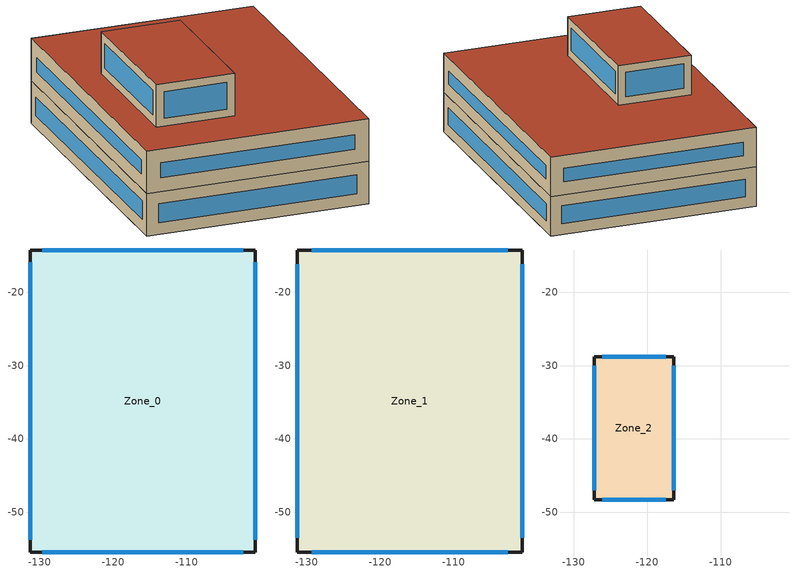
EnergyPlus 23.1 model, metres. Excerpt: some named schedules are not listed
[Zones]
Zone_0
 floor ground (Zone_0:f4UnderGroundSlabCF): -131.27,-55.39 -131.27,-14.26 -100.67,-14.26 -100.67,-55.39 z0
 wall outside (UVal_0.3_Mass): -131.27,-55.39 -100.67,-55.39 -100.67,-14.26 -131.27,-14.26 -131.27,-55.39 z0:5.9
 window (90.1-2019 Nonresidential CZ 0 Glazing (Operable)): -129.64,-55.39 -102.3,-55.39 / -102.3,-14.26 -129.64,-14.26 z1.63:4.27; -100.67,-53.73 -100.67,-15.93 / -131.27,-15.93 -131.27,-53.73 z1.67:4.23
Zone_1
 floor to Zone_0 (90.1-2019 Nonresidential CZ 7 Ground Wall (Mass)_FLIPPED): -131.27,-55.39 -131.27,-14.26 -100.67,-14.26 -100.67,-55.39 z5.9
 wall outside (UVal_0.3_Mass): -131.27,-55.39 -100.67,-55.39 -100.67,-14.26 -131.27,-14.26 -131.27,-55.39 z5.9:11.8
 window (90.1-2019 Nonresidential CZ 0 Glazing (Operable)): -129.33,-55.39 -102.6,-55.39 / -102.6,-14.26 -129.33,-14.26 z7.84:9.86; -100.67,-53.42 -100.67,-16.23 / -131.27,-16.23 -131.27,-53.42 z7.87:9.83
 roof outside (300mmInsulation 200mmConcrete): -131.27,-55.39 -100.67,-55.39 -100.67,-14.26 -131.27,-14.26 z11.8
Zone_2
 floor outside (90.1-2019 Nonresidential CZ 0 Exterior Floor (Mass)): -127.21,-48.25 -127.21,-28.77 -116.38,-28.77 -116.38,-48.25 z11.78
 wall outside (UVal_0.3_Mass): -127.21,-48.25 -116.38,-48.25 -116.38,-28.77 -127.21,-28.77 -127.21,-48.25 z11.78:17.68
 window (90.1-2019 Nonresidential CZ 0 Glazing (Operable)): -126.11,-48.25 -117.48,-48.25 / -117.48,-28.77 -126.11,-28.77 z12.88:16.58; -116.38,-46.99 -116.38,-30.03 / -127.21,-30.03 -127.21,-46.99 z13.03:16.42
 roof outside (300mmInsulation 200mmConcrete): -127.21,-48.25 -116.38,-48.25 -116.38,-28.77 -127.21,-28.77 z17.68
[Site:GroundTemperature:BuildingSurface]
18, 18, 18, 18, 18, 18, 18, 18, 18, 18, 18, 18
[Site:GroundReflectance]
0.2, 0.2, 0.2, 0.2, 0.2, 0.2, 0.2, 0.2, 0.2, 0.2, 0.2, 0.2
[Site:GroundReflectance:SnowModifier]
1, 1
[Site:WeatherStation]
Wind Sensor Height Above Ground {m}=10; Wind Speed Profile Exponent=0.22; Wind Speed Profile Boundary Layer Thickness {m}=370; Air Temperature Sensor Height Above Ground {m}=1.5
[SizingPeriod:WeatherFileConditionType] Use Weather File Daylight Saving Period=No; Use Weather File Rain and Snow Indicators=No
Name | Period Selection | Day Type
Extreme Summer Weather Period for Design | SummerExtreme | SummerDesignDay
Extreme Winter Weather Period for Design | WinterExtreme | WinterDesignDay
[Building]
Building: North Axis {deg}=0; Terrain=Suburbs; Loads Convergence Tolerance Value=0.04; Temperature Convergence Tolerance Value {deltaC}=0.25; Solar Distribution=FullExterior; Maximum Number of Warmup Days=25; Minimum Number of Warmup Days=6
[Construction]
UVal_0.3_Mass: Mineral Wool_0.1255_UVal_0.3_Mass, General Concrete_0.2_UVal_0.3_Mass
90.1-2019 Nonresidential CZ 7 Ground Wall (Mass)_FLIPPED: Concrete_0.203_90.1-2019 Nonresidential CZ 7 Ground Wall (Mass), XPS Board_0.5362145396825397_90.1-2019 Nonresidential CZ 7 Ground Wall (Mass)
300mmInsulation 200mmConcrete: XPS Board_0.3_300mmInsulation 200mmConcrete, General Concrete_0.2_300mmInsulation 200mmConcrete
90.1-2019 Nonresidential CZ 0 Exterior Floor (Mass): Stucco_0.025_90.1-2019 Nonresidential CZ 0 Exterior Floor (Mass), Mineral Wool_0.005244967487677573_90.1-2019 Nonresidential CZ 0 Exterior Floor (Mass), Concrete_0.102_90.1-2019 Nonresidential CZ 0 Exterior Floor (Mass), Carpet_0.02_90.1-2019 Nonresidential CZ 0 Exterior Floor (Mass)
90.1-2019 Nonresidential CZ 0 Glazing (Operable): 90.1-2019 Nonresidential CZ 0 Glazing (Operable)Window
[Material]
Mineral Wool_0.1255_UVal_0.3_Mass: Roughness=Rough; @UVal_0.3_Mass:Mineral Wool-Thickness@ [m]=0.1255; @UVal_0.3_Mass:Mineral Wool-Conductivity@ [W/m-K]=0.041; @UVal_0.3_Mass:Mineral Wool-Density@ [kg/m3]=155; @UVal_0.3_Mass:Mineral Wool-SpecificHeat@ [J/kg-K]=1130; @UVal_0.3_Mass:Mineral Wool-ThermalEmittance@=0.9; @UVal_0.3_Mass:Mineral Wool-SolarAbsorptance@=0.7; @UVal_0.3_Mass:Mineral Wool-VisibleAbsorptance@=0.7
General Concrete_0.2_UVal_0.3_Mass: Roughness=Rough; @UVal_0.3_Mass:General Concrete-Thickness@ [m]=0.2; @UVal_0.3_Mass:General Concrete-Conductivity@ [W/m-K]=2; @UVal_0.3_Mass:General Concrete-Density@ [kg/m3]=2400; @UVal_0.3_Mass:General Concrete-SpecificHeat@ [J/kg-K]=950; @UVal_0.3_Mass:General Concrete-ThermalEmittance@=0.9; @UVal_0.3_Mass:General Concrete-SolarAbsorptance@=0.7; @UVal_0.3_Mass:General Concrete-VisibleAbsorptance@=0.7
XPS Board_0.5362145396825397_90.1-2019 Nonresidential CZ 7 Ground Wall (Mass): Roughness=Rough; @90.1-2019 Nonresidential CZ 7 Ground Wall (Mass):XPS Board-Thickness@ [m]=0.536215; @90.1-2019 Nonresidential CZ 7 Ground Wall (Mass):XPS Board-Conductivity@ [W/m-K]=0.034; @90.1-2019 Nonresidential CZ 7 Ground Wall (Mass):XPS Board-Density@ [kg/m3]=35; @90.1-2019 Nonresidential CZ 7 Ground Wall (Mass):XPS Board-SpecificHeat@ [J/kg-K]=1400; @90.1-2019 Nonresidential CZ 7 Ground Wall (Mass):XPS Board-ThermalEmittance@=0.9; @90.1-2019 Nonresidential CZ 7 Ground Wall (Mass):XPS Board-SolarAbsorptance@=0.7; @90.1-2019 Nonresidential CZ 7 Ground Wall (Mass):XPS Board-VisibleAbsorptance@=0.7
Concrete_0.203_90.1-2019 Nonresidential CZ 7 Ground Wall (Mass): Roughness=Rough; @90.1-2019 Nonresidential CZ 7 Ground Wall (Mass):Concrete-Thickness@ [m]=0.203; @90.1-2019 Nonresidential CZ 7 Ground Wall (Mass):Concrete-Conductivity@ [W/m-K]=2; @90.1-2019 Nonresidential CZ 7 Ground Wall (Mass):Concrete-Density@ [kg/m3]=2400; @90.1-2019 Nonresidential CZ 7 Ground Wall (Mass):Concrete-SpecificHeat@ [J/kg-K]=950; @90.1-2019 Nonresidential CZ 7 Ground Wall (Mass):Concrete-ThermalEmittance@=0.9; @90.1-2019 Nonresidential CZ 7 Ground Wall (Mass):Concrete-SolarAbsorptance@=0.7; @90.1-2019 Nonresidential CZ 7 Ground Wall (Mass):Concrete-VisibleAbsorptance@=0.7
XPS Board_0.3_300mmInsulation 200mmConcrete: Roughness=Rough; @300mmInsulation 200mmConcrete:XPS Board-Thickness@ [m]=0.3; @300mmInsulation 200mmConcrete:XPS Board-Conductivity@ [W/m-K]=0.034; @300mmInsulation 200mmConcrete:XPS Board-Density@ [kg/m3]=35; @300mmInsulation 200mmConcrete:XPS Board-SpecificHeat@ [J/kg-K]=1400; @300mmInsulation 200mmConcrete:XPS Board-ThermalEmittance@=0.9; @300mmInsulation 200mmConcrete:XPS Board-SolarAbsorptance@=0.7; @300mmInsulation 200mmConcrete:XPS Board-VisibleAbsorptance@=0.7
General Concrete_0.2_300mmInsulation 200mmConcrete: Roughness=Rough; @300mmInsulation 200mmConcrete:General Concrete-Thickness@ [m]=0.2; @300mmInsulation 200mmConcrete:General Concrete-Conductivity@ [W/m-K]=2; @300mmInsulation 200mmConcrete:General Concrete-Density@ [kg/m3]=2400; @300mmInsulation 200mmConcrete:General Concrete-SpecificHeat@ [J/kg-K]=950; @300mmInsulation 200mmConcrete:General Concrete-ThermalEmittance@=0.9; @300mmInsulation 200mmConcrete:General Concrete-SolarAbsorptance@=0.7; @300mmInsulation 200mmConcrete:General Concrete-VisibleAbsorptance@=0.7
Stucco_0.025_90.1-2019 Nonresidential CZ 0 Exterior Floor (Mass): Roughness=Smooth; @90.1-2019 Nonresidential CZ 0 Exterior Floor (Mass):Stucco-Thickness@ [m]=0.025; @90.1-2019 Nonresidential CZ 0 Exterior Floor (Mass):Stucco-Conductivity@ [W/m-K]=0.72; @90.1-2019 Nonresidential CZ 0 Exterior Floor (Mass):Stucco-Density@ [kg/m3]=1856; @90.1-2019 Nonresidential CZ 0 Exterior Floor (Mass):Stucco-SpecificHeat@ [J/kg-K]=840; @90.1-2019 Nonresidential CZ 0 Exterior Floor (Mass):Stucco-ThermalEmittance@=0.9; @90.1-2019 Nonresidential CZ 0 Exterior Floor (Mass):Stucco-SolarAbsorptance@=0.7; @90.1-2019 Nonresidential CZ 0 Exterior Floor (Mass):Stucco-VisibleAbsorptance@=0.7
Mineral Wool_0.005244967487677573_90.1-2019 Nonresidential CZ 0 Exterior Floor (Mass): Roughness=Rough; @90.1-2019 Nonresidential CZ 0 Exterior Floor (Mass):Mineral Wool-Thickness@ [m]=0.00524497; @90.1-2019 Nonresidential CZ 0 Exterior Floor (Mass):Mineral Wool-Conductivity@ [W/m-K]=0.041; @90.1-2019 Nonresidential CZ 0 Exterior Floor (Mass):Mineral Wool-Density@ [kg/m3]=155; @90.1-2019 Nonresidential CZ 0 Exterior Floor (Mass):Mineral Wool-SpecificHeat@ [J/kg-K]=1130; @90.1-2019 Nonresidential CZ 0 Exterior Floor (Mass):Mineral Wool-ThermalEmittance@=0.9; @90.1-2019 Nonresidential CZ 0 Exterior Floor (Mass):Mineral Wool-SolarAbsorptance@=0.7; @90.1-2019 Nonresidential CZ 0 Exterior Floor (Mass):Mineral Wool-VisibleAbsorptance@=0.7
Concrete_0.102_90.1-2019 Nonresidential CZ 0 Exterior Floor (Mass): Roughness=Rough; @90.1-2019 Nonresidential CZ 0 Exterior Floor (Mass):Concrete-Thickness@ [m]=0.102; @90.1-2019 Nonresidential CZ 0 Exterior Floor (Mass):Concrete-Conductivity@ [W/m-K]=2; @90.1-2019 Nonresidential CZ 0 Exterior Floor (Mass):Concrete-Density@ [kg/m3]=2400; @90.1-2019 Nonresidential CZ 0 Exterior Floor (Mass):Concrete-SpecificHeat@ [J/kg-K]=950; @90.1-2019 Nonresidential CZ 0 Exterior Floor (Mass):Concrete-ThermalEmittance@=0.9; @90.1-2019 Nonresidential CZ 0 Exterior Floor (Mass):Concrete-SolarAbsorptance@=0.7; @90.1-2019 Nonresidential CZ 0 Exterior Floor (Mass):Concrete-VisibleAbsorptance@=0.7
Carpet_0.02_90.1-2019 Nonresidential CZ 0 Exterior Floor (Mass): Roughness=MediumRough; @90.1-2019 Nonresidential CZ 0 Exterior Floor (Mass):Carpet-Thickness@ [m]=0.02; @90.1-2019 Nonresidential CZ 0 Exterior Floor (Mass):Carpet-Conductivity@ [W/m-K]=0.06; @90.1-2019 Nonresidential CZ 0 Exterior Floor (Mass):Carpet-Density@ [kg/m3]=288; @90.1-2019 Nonresidential CZ 0 Exterior Floor (Mass):Carpet-SpecificHeat@ [J/kg-K]=1380; @90.1-2019 Nonresidential CZ 0 Exterior Floor (Mass):Carpet-ThermalEmittance@=0.9; @90.1-2019 Nonresidential CZ 0 Exterior Floor (Mass):Carpet-SolarAbsorptance@=0.7; @90.1-2019 Nonresidential CZ 0 Exterior Floor (Mass):Carpet-VisibleAbsorptance@=0.7
[WindowMaterial:SimpleGlazingSystem]
90.1-2019 Nonresidential CZ 0 Glazing (Operable)Window: @90.1-2019 Nonresidential CZ 0 Glazing (Operable)-UValue@=3.52052; @90.1-2019 Nonresidential CZ 0 Glazing (Operable)-SolarHeatGainCoefficient@=0.2; @90.1-2019 Nonresidential CZ 0 Glazing (Operable)-VisibleTransmittance@=0.22
[Construction:FfactorGroundFloor]
Zone_0:f4UnderGroundSlabCF: 0.73, 1258.65, 143.464
[Zone] Rotation [deg]=0; Type=1; Multiplier=1; Zone Inside Convection Algorithm=TARP; Zone Outside Convection Algorithm=DOE-2
Name | Volume [m3] | Area [m2]
Zone_2 | 1244.45 | 210.924
Zone_1; Zone_0 | 7426.01 | 1258.65
[People] OccupancySchedule=occOffice; Number of People Calculation Method=People/Area; PeopleDensity [person/m2]=1.19; Fraction Radiant=0.3; Sensible Heat Fraction=AUTOCALCULATE; Carbon Dioxide Generation Rate [m3/s-W]=3.82e-08; Enable ASHRAE 55 Comfort Warnings=No; Mean Radiant Temperature Calculation Type=ZoneAveraged; Clothing Insulation Calculation Method=DynamicClothingModelASHRAE55; Air Velocity Schedule=AirSpeed 0; Thermal Comfort Model 1 Type=AdaptiveASH55
Name | Zone or ZoneList | Activity Level Schedule | Work Efficiency Schedule
People Zone_2 | Zone_2 | Zone_2PeopleActivity | Zone_2WorkEfficiency
People Zone_1 | Zone_1 | Zone_1PeopleActivity | Zone_1WorkEfficiency
People Zone_0 | Zone_0 | Zone_0PeopleActivity | Zone_0WorkEfficiency
[ElectricEquipment] EquipmentAvailibilitySchedule=equipOffice; Design Level Calculation Method=Watts/Area; EquipmentPowerDensity [W/m2]=30; Fraction Latent=0; Fraction Radiant=.2; Fraction Lost=0
Name | Zone or ZoneList
Zone_2 Equipment | Zone_2
Zone_1 Equipment | Zone_1
Zone_0 Equipment | Zone_0
[Lights] LightsAvailibilitySchedule=lightsOffice; Design Level Calculation Method=Watts/Area; LightingPowerDensity [W/m2]=15; Return Air Fraction=0; Fraction Radiant=.42; Fraction Visible=.18; Fraction Replaceable=1
Name | Zone or ZoneList
Zone_2 General lighting | Zone_2
Zone_1 General lighting | Zone_1
Zone_0 General lighting | Zone_0
[Daylighting:Controls] Daylighting Method=SplitFlux; Lighting control type { 1 = continuous,2 = stepped,3 = continuous / off}=Continuous; Minimum Input Power Fraction for Continuous Dimming Control=0.1; Minimum Light Output Fraction for Continuous Dimming Control=0.1; Number of Stepped Control Steps=3; Probability Lighting will be Reset When Needed in Manual Stepped Control=1; Maximum Allowable Discomfort Glare Index=22; Fraction of Zone Controlled by Reference Point 1=1
Name | Zone | @Zone_2-LightsAvailibilitySchedule@ | Daylighting Reference Point 1 | @Zone_2-IlluminanceSetpoint@ [lux at Reference Point 1] | @Zone_1-LightsAvailibilitySchedule@ | @Zone_1-IlluminanceSetpoint@ [lux at Reference Point 1] | @Zone_0-LightsAvailibilitySchedule@ | @Zone_0-IlluminanceSetpoint@ [lux at Reference Point 1]
Zone_2_DaylCtrl | Zone_2 | lightsOffice | Zone_2_DaylCtrlRefPt1 | 500
Zone_1_DaylCtrl | Zone_1 |  | Zone_1_DaylCtrlRefPt1 |  | lightsOffice | 500
Zone_0_DaylCtrl | Zone_0 |  | Zone_0_DaylCtrlRefPt1 |  |  |  | lightsOffice | 500
[ZoneVentilation:WindandStackOpenArea] Opening Effectiveness=0; Effective Angle {deg}=0; Discharge Coefficient for Opening=0.6; Minimum Indoor Temperature {C}=22; Maximum Indoor Temperature {C}=100; Delta Temperature {deltaC}=1; Minimum Outdoor Temperature {C}=0; Maximum Outdoor Temperature {C}=30; Maximum Wind Speed {m/s}=40
Name | Zone | Opening Area {m2} | Opening Area Fraction Schedule | Height Difference {m}
Zone_2NatVent_Buoy | Zone_2 | 143.044 | NatVentAvail_Zone_2 | 0.874845
Zone_1NatVent_Buoy | Zone_1 | 203.105 | NatVentAvail_Zone_1 | 0.496645
Zone_0NatVent_Buoy | Zone_0 | 270.807 | NatVentAvail_Zone_0 | 0.649678
[ZoneInfiltration:DesignFlowRate] Schedule=On; Design Flow Rate Calculation Method=Flow/ExteriorArea; Flow per Exterior Surface Area [m3/s-m2]=0.00056896
Zone_2Infiltration: Zone or ZoneList=Zone_2; @Zone_2-InfiltrationConstantCoefficient@=1; @Zone_2-InfiltrationTemperatureCoefficient@=0; @Zone_2-InfiltrationWindVelocityCoefficient@=0; @Zone_2-InfiltrationWindVelocitySquaredCoefficient@=0
Zone_1Infiltration: Zone or ZoneList=Zone_1; @Zone_1-InfiltrationConstantCoefficient@=1; @Zone_1-InfiltrationTemperatureCoefficient@=0; @Zone_1-InfiltrationWindVelocityCoefficient@=0; @Zone_1-InfiltrationWindVelocitySquaredCoefficient@=0
Zone_0Infiltration: Zone or ZoneList=Zone_0; @Zone_0-InfiltrationConstantCoefficient@=1; @Zone_0-InfiltrationTemperatureCoefficient@=0; @Zone_0-InfiltrationWindVelocityCoefficient@=0; @Zone_0-InfiltrationWindVelocitySquaredCoefficient@=0
[Zone equipment]
Zone_2: Zone_2 Ideal Loads Air
Zone_1: Zone_1 Ideal Loads Air
Zone_0: Zone_0 Ideal Loads Air
[Sizing:Zone] Zone Cooling Design Supply Air Temperature Input Method=SupplyAirTemperature; Zone Cooling Design Supply Air Temperature {C}=12; Zone Heating Design Supply Air Temperature Input Method=SupplyAirTemperature; Zone Heating Design Supply Air Temperature {C}=35; Zone Cooling Design Supply Air Humidity Ratio {kgWater/kgDryAir}=0.009; Zone Heating Design Supply Air Humidity Ratio {kgWater/kgDryAir}=0.004; Zone Heating Sizing Factor=1.15; Zone Cooling Sizing Factor=1.15; Cooling Design Air Flow Method=DesignDay; Heating Design Air Flow Method=DesignDay
Name | Design Specification Outdoor Air Object
Zone_2 | Zone_2MinFreshAir
Zone_1 | Zone_1MinFreshAir
Zone_0 | Zone_0MinFreshAir
[ZoneControl:Thermostat]
Name | Zone or ZoneList | Control Type Schedule | Control 1
Zone_2 Thermostat | Zone_2 | Zone_2_ZoneControlTypeSched | Dual Setpoint - Zone Zone_2
Zone_1 Thermostat | Zone_1 | Zone_1_ZoneControlTypeSched | Dual Setpoint - Zone Zone_1
Zone_0 Thermostat | Zone_0 | Zone_0_ZoneControlTypeSched | Dual Setpoint - Zone Zone_0
[ThermostatSetpoint:DualSetpoint] Heating Setpoint Temperature Schedule=S21 B18 8to18; Cooling Setpoint Temperature Schedule=S25 B30 8to18
Dual Setpoint - Zone Zone_2; Dual Setpoint - Zone Zone_1; Dual Setpoint - Zone Zone_0
[DesignSpecification:OutdoorAir] Outdoor Air Method=Sum; MechVentSchedule=AllOn
Zone_2MinFreshAir: @Zone_2-MinFreshAirPerson@ [m3/s-person]=0.01; @Zone_2-MinFreshAirArea@ [m3/s-m2]=0.001
Zone_1MinFreshAir: @Zone_1-MinFreshAirPerson@ [m3/s-person]=0.01; @Zone_1-MinFreshAirArea@ [m3/s-m2]=0.001
Zone_0MinFreshAir: @Zone_0-MinFreshAirPerson@ [m3/s-person]=0.01; @Zone_0-MinFreshAirArea@ [m3/s-m2]=0.001
[Schedule:Constant]
On: 1
AirSpeed 0: 0
Zone_2PeopleActivity; Zone_1PeopleActivity; Zone_0PeopleActivity: Any Number, 125.28
Zone_2WorkEfficiency; Zone_1WorkEfficiency; Zone_0WorkEfficiency: Any Number, 0
Zone_2_ZoneControlTypeSched; Zone_1_ZoneControlTypeSched; Zone_0_ZoneControlTypeSched: 4
[Schedule:Year]
occOffice: Fraction, occOffice_0, 1, 1, 12, 31
lightsOffice: Fraction, lightsOffice_0, 1, 1, 12, 31
equipOffice: Fraction, equipOffice_0, 1, 1, 12, 31
NatVentAvail_Zone_2: Fraction, NatVentAvail_Zone_2_0, 1, 1, 1, 7, NatVentAvail_Zone_2_1, 1, 8, 1, 14, NatVentAvail_Zone_2_2, 1, 15, 1, 21, NatVentAvail_Zone_2_3, 1, 22, 1, 28, NatVentAvail_Zone_2_4, 1, 29, 2, 4, NatVentAvail_Zone_2_5, 2, 5, 2, 11, NatVentAvail_Zone_2_6, 2, 12, 2, 18, NatVentAvail_Zone_2_7, 2, 19, 2, 25, NatVentAvail_Zone_2_8, 2, 26, 3, 4, NatVentAvail_Zone_2_9, 3, 5, 3, 11, NatVentAvail_Zone_2_10, 3, 12, 3, 18, NatVentAvail_Zone_2_11, 3, 19, 3, 25, NatVentAvail_Zone_2_12, 3, 26, 4, 1, NatVentAvail_Zone_2_13, 4, 2, 4, 8, NatVentAvail_Zone_2_14, 4, 9, 4, 15, NatVentAvail_Zone_2_15, 4, 16, 4, 22, NatVentAvail_Zone_2_16, 4, 23, 4, 29, NatVentAvail_Zone_2_17, 4, 30, 5, 6, NatVentAvail_Zone_2_18, 5, 7, 5, 13, NatVentAvail_Zone_2_19, 5, 14, 5, 20, NatVentAvail_Zone_2_20, 5, 21, 5, 27, NatVentAvail_Zone_2_21, 5, 28, 6, 3, NatVentAvail_Zone_2_22, 6, 4, 6, 10, NatVentAvail_Zone_2_23, 6, 11, 6, 17, NatVentAvail_Zone_2_24, 6, 18, 6, 24, NatVentAvail_Zone_2_25, 6, 25, 7, 1, NatVentAvail_Zone_2_26, 7, 2, 7, 8, NatVentAvail_Zone_2_27, 7, 9, 7, 15, NatVentAvail_Zone_2_28, 7, 16, 7, 22, NatVentAvail_Zone_2_29, 7, 23, 7, 29, NatVentAvail_Zone_2_30, 7, 30, 8, 5, NatVentAvail_Zone_2_31, 8, 6, 8, 12, NatVentAvail_Zone_2_32, 8, 13, 8, 19, NatVentAvail_Zone_2_33, 8, 20, 8, 26, NatVentAvail_Zone_2_34, 8, 27, 9, 2, NatVentAvail_Zone_2_35, 9, 3, 9, 9, NatVentAvail_Zone_2_36, 9, 10, 9, 16, NatVentAvail_Zone_2_37, 9, 17, 9, 23, NatVentAvail_Zone_2_38, 9, 24, 9, 30, NatVentAvail_Zone_2_39, 10, 1, 10, 7, NatVentAvail_Zone_2_40, 10, 8, 10, 14, NatVentAvail_Zone_2_41, 10, 15, 10, 21, NatVentAvail_Zone_2_42, 10, 22, 10, 28, NatVentAvail_Zone_2_43, 10, 29, 11, 4, NatVentAvail_Zone_2_44, 11, 5, 11, 11, NatVentAvail_Zone_2_45, 11, 12, 11, 18, NatVentAvail_Zone_2_46, 11, 19, 11, 25, NatVentAvail_Zone_2_47, 11, 26, 12, 2, NatVentAvail_Zone_2_48, 12, 3, 12, 9, NatVentAvail_Zone_2_49, 12, 10, 12, 16, NatVentAvail_Zone_2_50, 12, 17, 12, 23, NatVentAvail_Zone_2_51, 12, 24, 12, 30, NatVentAvail_Zone_2_52, 12, 31, 12, 31
NatVentAvail_Zone_1: Fraction, NatVentAvail_Zone_1_0, 1, 1, 1, 7, NatVentAvail_Zone_1_1, 1, 8, 1, 14, NatVentAvail_Zone_1_2, 1, 15, 1, 21, NatVentAvail_Zone_1_3, 1, 22, 1, 28, NatVentAvail_Zone_1_4, 1, 29, 2, 4, NatVentAvail_Zone_1_5, 2, 5, 2, 11, NatVentAvail_Zone_1_6, 2, 12, 2, 18, NatVentAvail_Zone_1_7, 2, 19, 2, 25, NatVentAvail_Zone_1_8, 2, 26, 3, 4, NatVentAvail_Zone_1_9, 3, 5, 3, 11, NatVentAvail_Zone_1_10, 3, 12, 3, 18, NatVentAvail_Zone_1_11, 3, 19, 3, 25, NatVentAvail_Zone_1_12, 3, 26, 4, 1, NatVentAvail_Zone_1_13, 4, 2, 4, 8, NatVentAvail_Zone_1_14, 4, 9, 4, 15, NatVentAvail_Zone_1_15, 4, 16, 4, 22, NatVentAvail_Zone_1_16, 4, 23, 4, 29, NatVentAvail_Zone_1_17, 4, 30, 5, 6, NatVentAvail_Zone_1_18, 5, 7, 5, 13, NatVentAvail_Zone_1_19, 5, 14, 5, 20, NatVentAvail_Zone_1_20, 5, 21, 5, 27, NatVentAvail_Zone_1_21, 5, 28, 6, 3, NatVentAvail_Zone_1_22, 6, 4, 6, 10, NatVentAvail_Zone_1_23, 6, 11, 6, 17, NatVentAvail_Zone_1_24, 6, 18, 6, 24, NatVentAvail_Zone_1_25, 6, 25, 7, 1, NatVentAvail_Zone_1_26, 7, 2, 7, 8, NatVentAvail_Zone_1_27, 7, 9, 7, 15, NatVentAvail_Zone_1_28, 7, 16, 7, 22, NatVentAvail_Zone_1_29, 7, 23, 7, 29, NatVentAvail_Zone_1_30, 7, 30, 8, 5, NatVentAvail_Zone_1_31, 8, 6, 8, 12, NatVentAvail_Zone_1_32, 8, 13, 8, 19, NatVentAvail_Zone_1_33, 8, 20, 8, 26, NatVentAvail_Zone_1_34, 8, 27, 9, 2, NatVentAvail_Zone_1_35, 9, 3, 9, 9, NatVentAvail_Zone_1_36, 9, 10, 9, 16, NatVentAvail_Zone_1_37, 9, 17, 9, 23, NatVentAvail_Zone_1_38, 9, 24, 9, 30, NatVentAvail_Zone_1_39, 10, 1, 10, 7, NatVentAvail_Zone_1_40, 10, 8, 10, 14, NatVentAvail_Zone_1_41, 10, 15, 10, 21, NatVentAvail_Zone_1_42, 10, 22, 10, 28, NatVentAvail_Zone_1_43, 10, 29, 11, 4, NatVentAvail_Zone_1_44, 11, 5, 11, 11, NatVentAvail_Zone_1_45, 11, 12, 11, 18, NatVentAvail_Zone_1_46, 11, 19, 11, 25, NatVentAvail_Zone_1_47, 11, 26, 12, 2, NatVentAvail_Zone_1_48, 12, 3, 12, 9, NatVentAvail_Zone_1_49, 12, 10, 12, 16, NatVentAvail_Zone_1_50, 12, 17, 12, 23, NatVentAvail_Zone_1_51, 12, 24, 12, 30, NatVentAvail_Zone_1_52, 12, 31, 12, 31
NatVentAvail_Zone_0: Fraction, NatVentAvail_Zone_0_0, 1, 1, 1, 7, NatVentAvail_Zone_0_1, 1, 8, 1, 14, NatVentAvail_Zone_0_2, 1, 15, 1, 21, NatVentAvail_Zone_0_3, 1, 22, 1, 28, NatVentAvail_Zone_0_4, 1, 29, 2, 4, NatVentAvail_Zone_0_5, 2, 5, 2, 11, NatVentAvail_Zone_0_6, 2, 12, 2, 18, NatVentAvail_Zone_0_7, 2, 19, 2, 25, NatVentAvail_Zone_0_8, 2, 26, 3, 4, NatVentAvail_Zone_0_9, 3, 5, 3, 11, NatVentAvail_Zone_0_10, 3, 12, 3, 18, NatVentAvail_Zone_0_11, 3, 19, 3, 25, NatVentAvail_Zone_0_12, 3, 26, 4, 1, NatVentAvail_Zone_0_13, 4, 2, 4, 8, NatVentAvail_Zone_0_14, 4, 9, 4, 15, NatVentAvail_Zone_0_15, 4, 16, 4, 22, NatVentAvail_Zone_0_16, 4, 23, 4, 29, NatVentAvail_Zone_0_17, 4, 30, 5, 6, NatVentAvail_Zone_0_18, 5, 7, 5, 13, NatVentAvail_Zone_0_19, 5, 14, 5, 20, NatVentAvail_Zone_0_20, 5, 21, 5, 27, NatVentAvail_Zone_0_21, 5, 28, 6, 3, NatVentAvail_Zone_0_22, 6, 4, 6, 10, NatVentAvail_Zone_0_23, 6, 11, 6, 17, NatVentAvail_Zone_0_24, 6, 18, 6, 24, NatVentAvail_Zone_0_25, 6, 25, 7, 1, NatVentAvail_Zone_0_26, 7, 2, 7, 8, NatVentAvail_Zone_0_27, 7, 9, 7, 15, NatVentAvail_Zone_0_28, 7, 16, 7, 22, NatVentAvail_Zone_0_29, 7, 23, 7, 29, NatVentAvail_Zone_0_30, 7, 30, 8, 5, NatVentAvail_Zone_0_31, 8, 6, 8, 12, NatVentAvail_Zone_0_32, 8, 13, 8, 19, NatVentAvail_Zone_0_33, 8, 20, 8, 26, NatVentAvail_Zone_0_34, 8, 27, 9, 2, NatVentAvail_Zone_0_35, 9, 3, 9, 9, NatVentAvail_Zone_0_36, 9, 10, 9, 16, NatVentAvail_Zone_0_37, 9, 17, 9, 23, NatVentAvail_Zone_0_38, 9, 24, 9, 30, NatVentAvail_Zone_0_39, 10, 1, 10, 7, NatVentAvail_Zone_0_40, 10, 8, 10, 14, NatVentAvail_Zone_0_41, 10, 15, 10, 21, NatVentAvail_Zone_0_42, 10, 22, 10, 28, NatVentAvail_Zone_0_43, 10, 29, 11, 4, NatVentAvail_Zone_0_44, 11, 5, 11, 11, NatVentAvail_Zone_0_45, 11, 12, 11, 18, NatVentAvail_Zone_0_46, 11, 19, 11, 25, NatVentAvail_Zone_0_47, 11, 26, 12, 2, NatVentAvail_Zone_0_48, 12, 3, 12, 9, NatVentAvail_Zone_0_49, 12, 10, 12, 16, NatVentAvail_Zone_0_50, 12, 17, 12, 23, NatVentAvail_Zone_0_51, 12, 24, 12, 30, NatVentAvail_Zone_0_52, 12, 31, 12, 31
[Schedule:Week:Daily]
occOffice_0: e39b525b-9491-41a8-8bfd-ddab6e12a079, 31f477a7-04af-46c6-93de-99e94d257cfc, 31f477a7-04af-46c6-93de-99e94d257cfc, 31f477a7-04af-46c6-93de-99e94d257cfc, 31f477a7-04af-46c6-93de-99e94d257cfc, 31f477a7-04af-46c6-93de-99e94d257cfc, e39b525b-9491-41a8-8bfd-ddab6e12a079, e39b525b-9491-41a8-8bfd-ddab6e12a079, e39b525b-9491-41a8-8bfd-ddab6e12a079, e39b525b-9491-41a8-8bfd-ddab6e12a079, e39b525b-9491-41a8-8bfd-ddab6e12a079, e39b525b-9491-41a8-8bfd-ddab6e12a079
lightsOffice_0: e39b525b-9491-41a8-8bfd-ddab6e12a079, 372cf54f-3065-47b5-bed9-d4d7a4bb1d9d, 372cf54f-3065-47b5-bed9-d4d7a4bb1d9d, 372cf54f-3065-47b5-bed9-d4d7a4bb1d9d, 372cf54f-3065-47b5-bed9-d4d7a4bb1d9d, 372cf54f-3065-47b5-bed9-d4d7a4bb1d9d, e39b525b-9491-41a8-8bfd-ddab6e12a079, e39b525b-9491-41a8-8bfd-ddab6e12a079, e39b525b-9491-41a8-8bfd-ddab6e12a079, e39b525b-9491-41a8-8bfd-ddab6e12a079, e39b525b-9491-41a8-8bfd-ddab6e12a079, e39b525b-9491-41a8-8bfd-ddab6e12a079
equipOffice_0: 7953b3e9-9e3f-4409-a56c-fc2ef7026983, 8cb59fe3-51f2-4b9a-9681-684d4a093551, 8cb59fe3-51f2-4b9a-9681-684d4a093551, 8cb59fe3-51f2-4b9a-9681-684d4a093551, 8cb59fe3-51f2-4b9a-9681-684d4a093551, 8cb59fe3-51f2-4b9a-9681-684d4a093551, 7953b3e9-9e3f-4409-a56c-fc2ef7026983, 7953b3e9-9e3f-4409-a56c-fc2ef7026983, 7953b3e9-9e3f-4409-a56c-fc2ef7026983, 7953b3e9-9e3f-4409-a56c-fc2ef7026983, 7953b3e9-9e3f-4409-a56c-fc2ef7026983, 7953b3e9-9e3f-4409-a56c-fc2ef7026983
NatVentAvail_Zone_2_0: 46b99498-9fa3-43e0-8e21-367304c09a70, f9842eb4-651b-44ed-9ee6-808ccb286d11, 400d9a29-bf51-40e0-b13d-0d5bca17e74e, d6c2ef8c-0c26-492e-b3c5-61f1c9705af2, e7555516-5793-4a10-aa65-3e5d1b128d53, 55da9af2-60a8-4227-8d49-b25180c6e43f, 2b9bed3b-9387-4557-b22c-6be718d56923, 46b99498-9fa3-43e0-8e21-367304c09a70, 46b99498-9fa3-43e0-8e21-367304c09a70, 46b99498-9fa3-43e0-8e21-367304c09a70, 46b99498-9fa3-43e0-8e21-367304c09a70, 46b99498-9fa3-43e0-8e21-367304c09a70
NatVentAvail_Zone_2_1: f3a928cd-ade2-40aa-84a5-95182f8aa719, aed2cf6a-7b4b-4c01-8c7f-bbf9e495ded6, 610f2d69-cf1d-414b-b126-940b00e8c0c0, 8c1e3018-8c59-416a-b618-a57c9fc6ad9a, 4a3f420b-53b2-4f5c-97da-998917177537, 2966c72f-7e51-4ba9-b667-6e1cec667549, 26097b43-5cb2-44e3-8db1-e8071b795b3d, f3a928cd-ade2-40aa-84a5-95182f8aa719, f3a928cd-ade2-40aa-84a5-95182f8aa719, f3a928cd-ade2-40aa-84a5-95182f8aa719, f3a928cd-ade2-40aa-84a5-95182f8aa719, f3a928cd-ade2-40aa-84a5-95182f8aa719
NatVentAvail_Zone_2_2: 6c4e470b-8ead-43b6-91fc-70aa5f3ac50c, 2cb1de52-71c8-4ae1-964d-d0bd6f74a1ad, 4a3f420b-53b2-4f5c-97da-998917177537, 9465c1c1-c146-472b-9f76-5383fceb1b37, f9842eb4-651b-44ed-9ee6-808ccb286d11, 60658a2d-529a-4a6e-be70-f41796c93959, a983cba9-76a6-4db2-8968-d14d18fbc773, 6c4e470b-8ead-43b6-91fc-70aa5f3ac50c, 6c4e470b-8ead-43b6-91fc-70aa5f3ac50c, 6c4e470b-8ead-43b6-91fc-70aa5f3ac50c, 6c4e470b-8ead-43b6-91fc-70aa5f3ac50c, 6c4e470b-8ead-43b6-91fc-70aa5f3ac50c
NatVentAvail_Zone_2_3: 61ca008c-cfad-406e-ac59-ae2ab3595c3a, 34a8603a-de14-496f-a01f-ac91cee523fe, 52c8b8d8-4763-4285-b2eb-84d40ed12497, 1794216c-531e-4baa-a255-79905998a83a, e7bb35f9-2dbc-4c50-9df9-8ca733c34734, 46b99498-9fa3-43e0-8e21-367304c09a70, b5917320-0f91-492b-b77f-c9317faa3e4f, 61ca008c-cfad-406e-ac59-ae2ab3595c3a, 61ca008c-cfad-406e-ac59-ae2ab3595c3a, 61ca008c-cfad-406e-ac59-ae2ab3595c3a, 61ca008c-cfad-406e-ac59-ae2ab3595c3a, 61ca008c-cfad-406e-ac59-ae2ab3595c3a
NatVentAvail_Zone_2_4: fd11865d-3bd8-435d-a2e8-1765500a9e45, 28a4f9f0-1a46-4b8b-93f2-b480c92e8ce4, a93661cd-2fb9-4109-b34b-4e3476c9e957, c38ea56b-9614-46f8-a831-a395b3b641b4, 1cfca8b5-4b6f-4b11-bb94-d61b9621b4e6, 3cd3f595-af17-4fff-b7c0-aa6d20c795ac, 28a4f9f0-1a46-4b8b-93f2-b480c92e8ce4, fd11865d-3bd8-435d-a2e8-1765500a9e45, fd11865d-3bd8-435d-a2e8-1765500a9e45, fd11865d-3bd8-435d-a2e8-1765500a9e45, fd11865d-3bd8-435d-a2e8-1765500a9e45, fd11865d-3bd8-435d-a2e8-1765500a9e45
NatVentAvail_Zone_2_5: 26272cb6-b92e-49cf-b601-bd978bf4ef41, 930b3a72-db9b-4187-9d96-273e8379e25d, 8c9c46fe-a944-44b5-8cf4-f0d4a688f55f, 78a19083-6528-4134-8cb5-9fe225b5cb5e, f9b64ed8-0625-40fc-9848-2d9d1a7965c4, da2365de-ac25-4610-ad2d-363e21e5944e, 22306fd6-067b-4ce5-81cc-308da46f5983, 26272cb6-b92e-49cf-b601-bd978bf4ef41, 26272cb6-b92e-49cf-b601-bd978bf4ef41, 26272cb6-b92e-49cf-b601-bd978bf4ef41, 26272cb6-b92e-49cf-b601-bd978bf4ef41, 26272cb6-b92e-49cf-b601-bd978bf4ef41
NatVentAvail_Zone_2_6: 72219151-b825-4d6e-954d-bab87f1d2791, 99ef524d-3116-4f7e-b5bb-eae5eb700e96, aa1fa943-50de-4bee-9900-74a190f37545, e1643da1-6339-42cd-9542-b456e367e570, d6855b95-5752-4c98-bf76-b9e285743da1, 88df2e80-26e2-4ece-be19-df9a0485588b, ad348314-7b37-48c9-9f8f-ea63ff8e2463, 72219151-b825-4d6e-954d-bab87f1d2791, 72219151-b825-4d6e-954d-bab87f1d2791, 72219151-b825-4d6e-954d-bab87f1d2791, 72219151-b825-4d6e-954d-bab87f1d2791, 72219151-b825-4d6e-954d-bab87f1d2791
NatVentAvail_Zone_2_7: d8090fb8-ed4d-4ea2-a88a-2f704fe30942, c091d457-b8c4-4777-b8c9-e8e83f65d128, 1150367a-0964-4e59-a8c6-212677fa9432, cab59c87-727b-498e-92eb-4029608cfb35, 7ff7d7dc-31ca-403b-b8ad-289c57969263, 45e3cbcd-74e0-42d1-a89e-bc3b0ca526df, ae287ab1-1b07-4477-8462-bfc35e070b72, d8090fb8-ed4d-4ea2-a88a-2f704fe30942, d8090fb8-ed4d-4ea2-a88a-2f704fe30942, d8090fb8-ed4d-4ea2-a88a-2f704fe30942, d8090fb8-ed4d-4ea2-a88a-2f704fe30942, d8090fb8-ed4d-4ea2-a88a-2f704fe30942
NatVentAvail_Zone_2_8: 0aa4b112-44f4-4402-b521-31d53ca4c713, d41e8dd4-479b-45fa-91c6-fc97e2ff72e5, 94618785-035b-4580-b83b-c8f620e86d04, e7e0bcba-396d-4172-bed3-16697098072e, 2c905cd3-57fb-46a7-becd-b306451857cb, 422b3f1f-f272-47a3-a1c2-f07d927a452d, fdfe3bb5-dc1a-4b44-8825-54417c492f0b, 0aa4b112-44f4-4402-b521-31d53ca4c713, 0aa4b112-44f4-4402-b521-31d53ca4c713, 0aa4b112-44f4-4402-b521-31d53ca4c713, 0aa4b112-44f4-4402-b521-31d53ca4c713, 0aa4b112-44f4-4402-b521-31d53ca4c713
NatVentAvail_Zone_2_9: 1b9a2857-6408-4877-95b7-7332a70a6fff, 50152fc7-ef26-40b6-b015-1b1fbc4474d8, fdfe3bb5-dc1a-4b44-8825-54417c492f0b, 8ac5fee9-bebf-498c-8734-b3ef9d6f21e3, 3881a801-078b-47e6-af9d-c018e1011a96, 5e9cdd01-3e24-4fff-98e0-4001c2b120e4, cadf75bc-5e1e-4821-bf72-eda6372c0148, 1b9a2857-6408-4877-95b7-7332a70a6fff, 1b9a2857-6408-4877-95b7-7332a70a6fff, 1b9a2857-6408-4877-95b7-7332a70a6fff, 1b9a2857-6408-4877-95b7-7332a70a6fff, 1b9a2857-6408-4877-95b7-7332a70a6fff
NatVentAvail_Zone_2_10: 77ec3876-5f7e-4c9f-992c-57ae622942e6, fdfe3bb5-dc1a-4b44-8825-54417c492f0b, 707ddbc9-ecb7-4398-a57b-69b0fd9a06f9, 46936a28-d4be-4e3b-8aeb-520ec4efbedf, 0dd83cc5-f28b-4a48-a5b4-4d160ed4950e, 5b6ff58f-a659-4e2e-8727-f0a7d36b6974, 655bb4be-d4d3-4e2d-8bd3-b5930c8269cc, 77ec3876-5f7e-4c9f-992c-57ae622942e6, 77ec3876-5f7e-4c9f-992c-57ae622942e6, 77ec3876-5f7e-4c9f-992c-57ae622942e6, 77ec3876-5f7e-4c9f-992c-57ae622942e6, 77ec3876-5f7e-4c9f-992c-57ae622942e6
NatVentAvail_Zone_2_11: fdfe3bb5-dc1a-4b44-8825-54417c492f0b, 140e242e-247f-4050-bcdf-6c9d35c78ceb, c43f71f5-2b0b-439d-81f1-5392abe32091, 99daba1e-3f47-4d51-92c9-0709ebb73de0, 74bf5e9a-6de6-4eb2-8d95-c846ea3ccd69, 501eb348-4b68-43c7-bbf1-88f98eb2e4ad, fafde313-996d-4899-a0b8-ac01f0689b15, fdfe3bb5-dc1a-4b44-8825-54417c492f0b, fdfe3bb5-dc1a-4b44-8825-54417c492f0b, fdfe3bb5-dc1a-4b44-8825-54417c492f0b, fdfe3bb5-dc1a-4b44-8825-54417c492f0b, fdfe3bb5-dc1a-4b44-8825-54417c492f0b
NatVentAvail_Zone_2_12: 739a0f0e-0a07-4fdf-bae4-e7a085031cc4, bd251663-89af-424b-817f-8b65bce695fc, 433de6a7-532c-46fe-a099-0efe166903a7, 2311ffb8-b6a7-43ed-a3c7-0a91d2522f9d, a155580d-1a65-464b-b359-0d2c9156671c, b15cc8b0-1042-44c2-98c5-21752bdd9a52, eddfedd0-e7df-4388-827a-f6db62b617ad, 739a0f0e-0a07-4fdf-bae4-e7a085031cc4, 739a0f0e-0a07-4fdf-bae4-e7a085031cc4, 739a0f0e-0a07-4fdf-bae4-e7a085031cc4, 739a0f0e-0a07-4fdf-bae4-e7a085031cc4, 739a0f0e-0a07-4fdf-bae4-e7a085031cc4
NatVentAvail_Zone_2_13: 8fed2db0-72e6-4196-a60b-a6faf7534cdc, 14ab5504-3521-42c0-b800-10e8d6a978c1, b15b9e5b-c408-4ca4-a09f-023ef3e3873d, 0acf7aff-46e9-421d-ac69-495532d668b1, f09adf37-c87b-4543-8971-ffc26cda7a7c, aefb3cfd-afcf-4610-a1da-87a282cf61f9, ad240fc7-ec23-4796-b96c-92ab35c55c3b, 8fed2db0-72e6-4196-a60b-a6faf7534cdc, 8fed2db0-72e6-4196-a60b-a6faf7534cdc, 8fed2db0-72e6-4196-a60b-a6faf7534cdc, 8fed2db0-72e6-4196-a60b-a6faf7534cdc, 8fed2db0-72e6-4196-a60b-a6faf7534cdc
NatVentAvail_Zone_2_14: 2c1f5bc4-ff56-46f7-aaec-b1930a1a1302, f5a1ae25-a6cd-446d-9c8e-ab741a6517ac, 79a6538a-d6a9-4b1e-a172-28cc7ddccee1, 211e06e7-bab1-42ec-9f05-e57bb3ae0e8b, dfb8ba9f-f857-4d43-b90b-1b0410e71099, 409542aa-078f-4698-b03e-a7c2a941f716, dad33c9e-87bb-406d-a47f-9cf60e2c9bc7, 2c1f5bc4-ff56-46f7-aaec-b1930a1a1302, 2c1f5bc4-ff56-46f7-aaec-b1930a1a1302, 2c1f5bc4-ff56-46f7-aaec-b1930a1a1302, 2c1f5bc4-ff56-46f7-aaec-b1930a1a1302, 2c1f5bc4-ff56-46f7-aaec-b1930a1a1302
NatVentAvail_Zone_2_15: 750ce495-7ba6-493e-b128-b239d0882e49, b0d0880a-204e-4d01-9d1a-2edcb38a165a, ca1c5ff5-e6f1-4e08-a3bf-17c43db2b16a, de66ae5e-a4f1-4ec9-9d99-ceea032d1810, 665b474c-6eff-4bdf-8a32-c407cc26469f, 959352f0-0c48-4df6-a542-9266a249704f, 14ce5d5e-9738-4ff0-8d56-cb438e4ee3ee, 750ce495-7ba6-493e-b128-b239d0882e49, 750ce495-7ba6-493e-b128-b239d0882e49, 750ce495-7ba6-493e-b128-b239d0882e49, 750ce495-7ba6-493e-b128-b239d0882e49, 750ce495-7ba6-493e-b128-b239d0882e49
NatVentAvail_Zone_2_16: 175a8ad4-ab4e-4f09-990a-02c41504aedb, e80c050e-ac7b-4b59-bdd6-bfc89fe4a0c4, d59d0736-1eb6-4b6f-baf1-e41337bdcd70, 58a638ff-2199-431e-b1f4-a5b7c4c56d35, 7f0f84ff-ee29-4b00-96d6-7a4739bed301, 68c5443c-88b9-4225-ae24-4ba7bd3c594d, c305bfb1-4e5e-4242-bfeb-81a7ff1c5c9f, 175a8ad4-ab4e-4f09-990a-02c41504aedb, 175a8ad4-ab4e-4f09-990a-02c41504aedb, 175a8ad4-ab4e-4f09-990a-02c41504aedb, 175a8ad4-ab4e-4f09-990a-02c41504aedb, 175a8ad4-ab4e-4f09-990a-02c41504aedb
NatVentAvail_Zone_2_17: 2eeee57a-821f-4674-8cea-324bd3561f75, 0bd81a60-881f-435b-943c-8f36a824886e, dc73a2a7-88e8-4255-8762-1d32c4e47d95, c84a2c73-4b3c-427b-9f45-7df8d5e3218a, 53008e8c-420d-4cff-a511-e875d578b22e, c0a26595-bfb1-4bba-b1a9-e92aaa2a54aa, 7f892ebf-b364-4e11-bc45-5dc0e9f2d281, 2eeee57a-821f-4674-8cea-324bd3561f75, 2eeee57a-821f-4674-8cea-324bd3561f75, 2eeee57a-821f-4674-8cea-324bd3561f75, 2eeee57a-821f-4674-8cea-324bd3561f75, 2eeee57a-821f-4674-8cea-324bd3561f75
NatVentAvail_Zone_2_18: adf0ea68-1fe0-40b6-b02a-0646490f8d51, 7d0c53df-f359-4226-bf55-90073e862a74, 71bca752-b5bd-41be-a224-f041031b5a04, adf0ea68-1fe0-40b6-b02a-0646490f8d51, 17f45409-f51f-4c05-bc37-72dd31d199bc, a6294301-5ef2-448e-8baa-702f0b5b0c0f, b31f20b1-bf4d-47d1-abbe-4dbf4e4e7cae, adf0ea68-1fe0-40b6-b02a-0646490f8d51, adf0ea68-1fe0-40b6-b02a-0646490f8d51, adf0ea68-1fe0-40b6-b02a-0646490f8d51, adf0ea68-1fe0-40b6-b02a-0646490f8d51, adf0ea68-1fe0-40b6-b02a-0646490f8d51
NatVentAvail_Zone_2_19: ec5a9d84-22dc-4729-ba4a-546c841f9d1d, bedea2b9-4209-4331-a780-bbec2d852dd7, 39b12f8c-06d8-4b23-98fa-dd0b971478c4, 57a01d29-7ec0-46e9-abf6-65b0551314f8, d4e81098-cd90-4b4b-8efb-8b667c2101b4, 2c7f8e1f-f3ca-4915-9615-3a176440aeb9, 4b591fa8-b4f0-4e4b-aed7-1891aff1be53, ec5a9d84-22dc-4729-ba4a-546c841f9d1d, ec5a9d84-22dc-4729-ba4a-546c841f9d1d, ec5a9d84-22dc-4729-ba4a-546c841f9d1d, ec5a9d84-22dc-4729-ba4a-546c841f9d1d, ec5a9d84-22dc-4729-ba4a-546c841f9d1d
NatVentAvail_Zone_2_20: 8c66ab04-38de-49d5-b32a-b0f516d11ec4, 6a1ab14f-c6ac-4515-a362-3ec01c903c70, ec5a9d84-22dc-4729-ba4a-546c841f9d1d, a85edbce-b57e-49ac-946e-cfb83b9d1782, cd01a7e9-d252-4694-b3a0-a0f294405f7d, 6b153cf5-83c8-4d86-bdd7-0b2458b562e6, 4de6c7c6-929d-4644-a737-7e4757b3da78, 8c66ab04-38de-49d5-b32a-b0f516d11ec4, 8c66ab04-38de-49d5-b32a-b0f516d11ec4, 8c66ab04-38de-49d5-b32a-b0f516d11ec4, 8c66ab04-38de-49d5-b32a-b0f516d11ec4, 8c66ab04-38de-49d5-b32a-b0f516d11ec4
NatVentAvail_Zone_2_21: 6aa6c393-c556-489a-917d-f071bd442f21, 930b3a72-db9b-4187-9d96-273e8379e25d, cd84dbed-5820-4e7d-a4f2-b1b7b9778247, 11dec695-e3c5-4b1f-96db-152446afe2bf, 5722be8f-b1a0-4947-8b47-c7ecd29467b7, caf0d90a-19c1-43b3-bdce-8432369d0de0, 06ce1647-98a7-4a05-bdf3-cd7616771fe5, 6aa6c393-c556-489a-917d-f071bd442f21, 6aa6c393-c556-489a-917d-f071bd442f21, 6aa6c393-c556-489a-917d-f071bd442f21, 6aa6c393-c556-489a-917d-f071bd442f21, 6aa6c393-c556-489a-917d-f071bd442f21
NatVentAvail_Zone_2_22: f3573e00-b7b1-4a0e-abb1-0abab38ea9bb, bea0bc08-a0aa-4159-84d6-dc26db57d8a6, 3c59d7c4-cafa-43bd-9c3f-420fc6cf1135, f5406342-af41-4d45-9438-5bc75e8e4b5b, e298d886-7cd4-475e-8bd3-3053b9990664, b96fcbff-e955-43cd-8232-d92e005b36bb, 957d022a-34fe-4b99-aaaf-f2b75f398b57, f3573e00-b7b1-4a0e-abb1-0abab38ea9bb, f3573e00-b7b1-4a0e-abb1-0abab38ea9bb, f3573e00-b7b1-4a0e-abb1-0abab38ea9bb, f3573e00-b7b1-4a0e-abb1-0abab38ea9bb, f3573e00-b7b1-4a0e-abb1-0abab38ea9bb
NatVentAvail_Zone_2_23: 2cd9741b-1c92-4ded-a0b0-4c1e3a50ed3e, 73206f38-cba1-4db3-8903-82cc03bc7275, 76538a91-5208-490c-941e-ccdf4f09f1fc, f42815c8-42ff-40a9-8c19-e38df3af5602, 7d1e77da-6084-42d6-bb9b-cde1a68a8c17, 86417037-3baa-4171-af9a-a6b42b150d6b, 80d850e3-2d05-45c2-a519-0377539a8f7a, 2cd9741b-1c92-4ded-a0b0-4c1e3a50ed3e, 2cd9741b-1c92-4ded-a0b0-4c1e3a50ed3e, 2cd9741b-1c92-4ded-a0b0-4c1e3a50ed3e, 2cd9741b-1c92-4ded-a0b0-4c1e3a50ed3e, 2cd9741b-1c92-4ded-a0b0-4c1e3a50ed3e
NatVentAvail_Zone_2_24: 0c03d4bb-49a5-4787-b091-85716d920c7a, 105513e6-4ecc-41b0-8701-1f1e66ccc285, e8d0c853-3528-4e39-8afc-8e2b6a803468, 287db50c-4448-4051-8eee-ddf4d9b85055, 1290180f-3809-4322-8272-5cff9d38302a, 05f9e62d-7413-45ea-9203-469204133e48, fcb87476-9511-4b4c-82ba-c9b874999348, 0c03d4bb-49a5-4787-b091-85716d920c7a, 0c03d4bb-49a5-4787-b091-85716d920c7a, 0c03d4bb-49a5-4787-b091-85716d920c7a, 0c03d4bb-49a5-4787-b091-85716d920c7a, 0c03d4bb-49a5-4787-b091-85716d920c7a
NatVentAvail_Zone_2_25: 8bb3f926-f41e-42ef-9b2b-b115e9602007, d9f8f639-96ac-4109-ab73-46c0058151ff, 3bf19444-bf35-4943-b945-eb313adc2cfa, bf946ff2-f61f-4ed1-a465-58ce59786e9b, e52c02ad-40f8-474b-8f86-2f66b9b97e22, 9a24be67-642a-4f72-ab8a-b798d95a50f2, c04b639b-916f-434e-a0cd-218a2715a136, 8bb3f926-f41e-42ef-9b2b-b115e9602007, 8bb3f926-f41e-42ef-9b2b-b115e9602007, 8bb3f926-f41e-42ef-9b2b-b115e9602007, 8bb3f926-f41e-42ef-9b2b-b115e9602007, 8bb3f926-f41e-42ef-9b2b-b115e9602007
NatVentAvail_Zone_2_26: 27e42536-e8bf-4553-b179-1d356ac48815, b6254acb-87ca-4cfb-81b5-666436e25e59, 8389a7cf-bb97-4ee8-9cc6-887c3cfe5d10, 3af1d816-1b85-4a01-a004-e42aa0eb2a92, 1a1ee9d8-823e-4405-9530-9b8042dbe5b5, d8598918-33ee-4826-a0f9-990bda03ae2a, 26f43891-f8d5-4642-876f-b62519917ff8, 27e42536-e8bf-4553-b179-1d356ac48815, 27e42536-e8bf-4553-b179-1d356ac48815, 27e42536-e8bf-4553-b179-1d356ac48815, 27e42536-e8bf-4553-b179-1d356ac48815, 27e42536-e8bf-4553-b179-1d356ac48815
NatVentAvail_Zone_2_27: 8206d67a-d820-41cc-861f-78a64728e9b6, 5cd01255-59b3-42ab-90a2-06f3fad4101d, 424884f4-0da5-4c89-901c-cd438c60eb7a, 65c067e5-538a-43a3-9c5a-fff132feebc3, 8207e3ea-7531-41ee-b9c0-f411d5245055, 999922b1-d7b1-43f9-80b6-91c2e52dfa7c, 3ba986d6-e553-4c42-8813-593458efe602, 8206d67a-d820-41cc-861f-78a64728e9b6, 8206d67a-d820-41cc-861f-78a64728e9b6, 8206d67a-d820-41cc-861f-78a64728e9b6, 8206d67a-d820-41cc-861f-78a64728e9b6, 8206d67a-d820-41cc-861f-78a64728e9b6
NatVentAvail_Zone_2_28: 45251482-e499-4eb3-8d2a-b8eb27659acb, e7c16435-c6fb-4db3-aa00-9087133b6847, 20174767-5d44-49a4-85f6-b8d606908098, fe0703c2-fa22-4e85-92e3-74abe905ee71, c84a2c73-4b3c-427b-9f45-7df8d5e3218a, d436e9a3-5222-41f2-8e8d-82ba6a12d3b1, 6aa6c393-c556-489a-917d-f071bd442f21, 45251482-e499-4eb3-8d2a-b8eb27659acb, 45251482-e499-4eb3-8d2a-b8eb27659acb, 45251482-e499-4eb3-8d2a-b8eb27659acb, 45251482-e499-4eb3-8d2a-b8eb27659acb, 45251482-e499-4eb3-8d2a-b8eb27659acb
NatVentAvail_Zone_2_29: 42489cdc-61b1-4c73-b505-7955188f8713, 08ab11c4-ff6b-4aa7-8c63-35c54f9bb1c8, c9a3bbf3-9692-4986-b150-1f6a598c72d8, 8854c225-8ee7-4542-830e-19421fbea7eb, c84a2c73-4b3c-427b-9f45-7df8d5e3218a, c84a2c73-4b3c-427b-9f45-7df8d5e3218a, b41befa6-faca-4ff4-b7a9-434f80b9a974, 42489cdc-61b1-4c73-b505-7955188f8713, 42489cdc-61b1-4c73-b505-7955188f8713, 42489cdc-61b1-4c73-b505-7955188f8713, 42489cdc-61b1-4c73-b505-7955188f8713, 42489cdc-61b1-4c73-b505-7955188f8713
NatVentAvail_Zone_2_30: 1528cdfc-3fb0-48da-a2ec-8714fabe377e, fdfe3bb5-dc1a-4b44-8825-54417c492f0b, cebc56a7-b00f-4797-970d-30886c22cdbd, 42e0b114-cb53-4336-87a0-be8ba13d06e2, b2a60c71-2c76-45f2-8566-a50043f94776, 6da6bae9-3240-4bf1-9cc8-6a0eb22a9c8f, ebdba351-fbcf-412d-94d0-995647101427, 1528cdfc-3fb0-48da-a2ec-8714fabe377e, 1528cdfc-3fb0-48da-a2ec-8714fabe377e, 1528cdfc-3fb0-48da-a2ec-8714fabe377e, 1528cdfc-3fb0-48da-a2ec-8714fabe377e, 1528cdfc-3fb0-48da-a2ec-8714fabe377e
NatVentAvail_Zone_2_31: 8c5e05b6-2db2-41f5-b2cf-b9abcbca0cde, a85edbce-b57e-49ac-946e-cfb83b9d1782, c9a3bbf3-9692-4986-b150-1f6a598c72d8, e37b9842-f47f-4b5b-9ab5-e004933dd825, 34432daa-00db-49af-8f59-677cb036495d, e9538676-2409-4530-ac58-9b3b1bf379e5, b9fb8b20-264a-41c9-9dbf-d00ea3b6b8ef, 8c5e05b6-2db2-41f5-b2cf-b9abcbca0cde, 8c5e05b6-2db2-41f5-b2cf-b9abcbca0cde, 8c5e05b6-2db2-41f5-b2cf-b9abcbca0cde, 8c5e05b6-2db2-41f5-b2cf-b9abcbca0cde, 8c5e05b6-2db2-41f5-b2cf-b9abcbca0cde
NatVentAvail_Zone_2_32: 326e3bc4-31c8-4e92-838a-bc8982a1d38c, 00a4d1ab-bb3f-41c1-a888-50df0c7a75cb, b728249f-44c5-43f1-99d2-fa8eb4dbe354, f58a78dd-bd7c-431e-a2e7-6e059308aba8, c3c65826-c3a6-4c76-b642-8adc06a0093a, a966c55e-69fd-489c-a45b-9c05ce3087e4, e2eaed4c-f07d-4708-b2bd-77a0c06dfb66, 326e3bc4-31c8-4e92-838a-bc8982a1d38c, 326e3bc4-31c8-4e92-838a-bc8982a1d38c, 326e3bc4-31c8-4e92-838a-bc8982a1d38c, 326e3bc4-31c8-4e92-838a-bc8982a1d38c, 326e3bc4-31c8-4e92-838a-bc8982a1d38c
NatVentAvail_Zone_2_33: a394ffc5-d71d-4750-8eda-1029abf54a14, a40c4528-10ad-4faa-9c3d-69e5a6f7cefd, 3d81ad17-9d5f-4486-a269-e5be82f78b94, 7ac3549b-b828-4024-be7d-fdd90ab64a0e, 3f283a6b-1f51-4957-8bbc-26dfd2cd4eed, cd84dbed-5820-4e7d-a4f2-b1b7b9778247, 089b9107-65b7-4db5-97d9-5274e9e0763c, a394ffc5-d71d-4750-8eda-1029abf54a14, a394ffc5-d71d-4750-8eda-1029abf54a14, a394ffc5-d71d-4750-8eda-1029abf54a14, a394ffc5-d71d-4750-8eda-1029abf54a14, a394ffc5-d71d-4750-8eda-1029abf54a14
NatVentAvail_Zone_2_34: 129a7e93-e8a9-4616-9d90-a12a896845af, f1a3f8e9-bfe3-4650-8e59-c7add071a8f0, 93936010-8b4b-495c-8309-385cff577038, 91dc8c6e-c164-40ac-ad58-9e8f4ebbac9c, f82ff616-478c-4ef9-aa40-c8b7441ed1b5, e84f15f5-0895-4360-8e5a-ce0caf000880, e8a0f472-cf37-4469-884f-9b5b3f1dae4f, 129a7e93-e8a9-4616-9d90-a12a896845af, 129a7e93-e8a9-4616-9d90-a12a896845af, 129a7e93-e8a9-4616-9d90-a12a896845af, 129a7e93-e8a9-4616-9d90-a12a896845af, 129a7e93-e8a9-4616-9d90-a12a896845af
